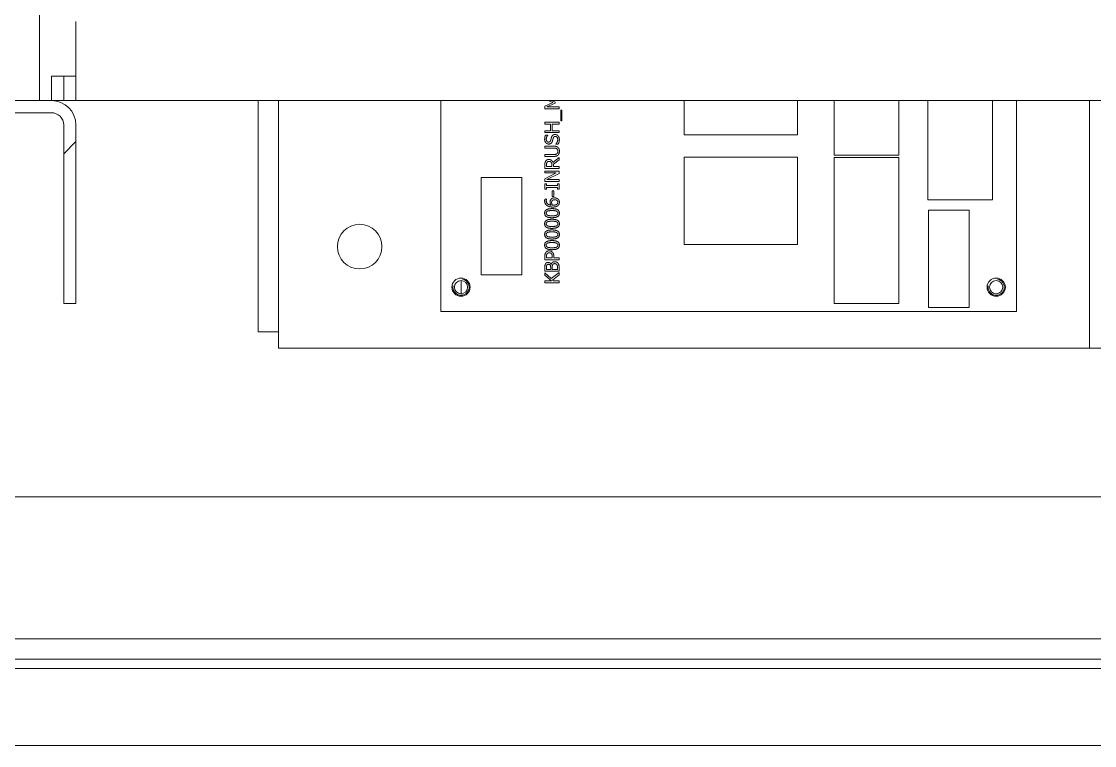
# Model space of a CAD drawing. Header units: millimetres. Extents: x 0 to 5940, y 0 to 4200.
# Drawn here: x 4193.6 to 4458.3, y 2756 to 2934.5 of the extents above; entities that cross this region are included whole.
import ezdxf

# ---------------------------------------------------------------- set-up
doc = ezdxf.new("R2010")
doc.units = ezdxf.units.MM
doc.header["$LTSCALE"] = 10
doc.layers.add('가시적인 것(ISO)', color=3, linetype='Continuous', lineweight=5, true_color=0x00ff00)
doc.layers.add('가시적인 좁은 것(ISO)', color=3, linetype='Continuous', lineweight=5, true_color=0x00ff00)
doc.layers.add('해치(ISO)', color=7, linetype='Continuous', lineweight=5)

msp = doc.modelspace()

# ---------------------------------------------------------------- hatches: boundary and pattern name
at = {"layer": '해치(ISO)'}
h = msp.add_hatch(dxfattribs=at)
h.set_pattern_fill('ANSI31', color=256, scale=254, angle=75.00018, style=0)
h.set_pattern_definition([(120.0002, (0, 0), (-27.49626, -15.87508), [])])
edge = h.paths.add_edge_path()
edge.add_line((4837.737, 3517.714), (4865.237, 3517.714))
edge.add_ellipse((4865.237, 3513.214), major_axis=(0, 4.5), ratio=1, start_angle=270, end_angle=360, ccw=False)
edge.add_line((4869.737, 3513.214), (4869.737, 3485.714))
edge.add_ellipse((4872.737, 3485.714), major_axis=(-3, 0), ratio=1, start_angle=0, end_angle=90)
edge.add_line((4872.737, 3482.714), (4874.737, 3482.714))
edge.add_line((4874.737, 3482.714), (4874.737, 3522.714))
edge.add_line((4874.737, 3522.714), (4834.737, 3522.714))
edge.add_line((4834.737, 3522.714), (4834.737, 3520.714))
edge.add_ellipse((4837.737, 3520.714), major_axis=(-3, 0), ratio=1, start_angle=0, end_angle=90)
edge = h.paths.add_edge_path()
edge.add_line((4079.337, 3482.714), (4081.337, 3482.714))
edge.add_ellipse((4081.337, 3485.714), major_axis=(0, -3), ratio=1, start_angle=0, end_angle=90)
edge.add_line((4084.337, 3485.714), (4084.337, 3513.214))
edge.add_ellipse((4088.837, 3513.214), major_axis=(-4.5, 0), ratio=1, start_angle=270, end_angle=360, ccw=False)
edge.add_line((4088.837, 3517.714), (4116.337, 3517.714))
edge.add_ellipse((4116.337, 3520.714), major_axis=(0, -3), ratio=1, start_angle=0, end_angle=90)
edge.add_line((4119.337, 3520.714), (4119.337, 3522.714))
edge.add_line((4119.337, 3522.714), (4079.337, 3522.714))
edge.add_line((4079.337, 3522.714), (4079.337, 3482.714))
edge = h.paths.add_edge_path()
edge.add_line((4079.337, 2817.314), (4079.337, 2777.314))
edge.add_line((4079.337, 2777.314), (4119.337, 2777.314))
edge.add_line((4119.337, 2777.314), (4119.337, 2779.314))
edge.add_ellipse((4116.337, 2779.314), major_axis=(3, 0), ratio=1, start_angle=0, end_angle=90)
edge.add_line((4116.337, 2782.314), (4088.576, 2782.314))
edge.add_ellipse((4088.576, 2786.814), major_axis=(0, -4.5), ratio=1, start_angle=269.50889, end_angle=360, ccw=False)
edge.add_line((4084.076, 2786.853), (4084.311, 2814.289))
edge.add_ellipse((4081.311, 2814.314), major_axis=(3, -0.026), ratio=1, start_angle=0, end_angle=90.49111)
edge.add_line((4081.311, 2817.314), (4079.337, 2817.314))
edge = h.paths.add_edge_path()
edge.add_line((4869.763, 2814.289), (4869.998, 2786.853))
edge.add_ellipse((4865.499, 2786.814), major_axis=(4.5, 0.039), ratio=1, start_angle=269.50889, end_angle=360, ccw=False)
edge.add_line((4865.499, 2782.314), (4837.737, 2782.314))
edge.add_ellipse((4837.737, 2779.314), major_axis=(0, 3), ratio=1, start_angle=0, end_angle=90)
edge.add_line((4834.737, 2779.314), (4834.737, 2777.314))
edge.add_line((4834.737, 2777.314), (4874.737, 2777.314))
edge.add_line((4874.737, 2777.314), (4874.737, 2817.314))
edge.add_line((4874.737, 2817.314), (4872.763, 2817.314))
edge.add_ellipse((4872.763, 2814.314), major_axis=(0, 3), ratio=1, start_angle=0, end_angle=90.49111)
h = msp.add_hatch(dxfattribs=at)
h.set_pattern_fill('ANSI31', color=256, scale=254, style=0)
h.set_pattern_definition([(45, (0, 0), (-22.45064, 22.45064), [])])
edge = h.paths.add_edge_path()
edge.add_line((4204.037, 2865.014), (4207.037, 2865.014))
edge.add_line((4207.037, 2865.014), (4207.037, 2909.014))
edge.add_ellipse((4201.037, 2909.014), major_axis=(6, 0), ratio=1, start_angle=0, end_angle=90)
edge.add_line((4201.037, 2915.014), (4163.037, 2915.014))
edge.add_ellipse((4163.037, 2909.014), major_axis=(0, 6), ratio=1, start_angle=0, end_angle=90)
edge.add_line((4157.037, 2909.014), (4157.037, 2865.014))
edge.add_line((4157.037, 2865.014), (4160.037, 2865.014))
edge.add_line((4160.037, 2865.014), (4160.037, 2909.014))
edge.add_ellipse((4163.037, 2909.014), major_axis=(-3, 0), ratio=1, start_angle=270, end_angle=360, ccw=False)
edge.add_line((4163.037, 2912.014), (4201.037, 2912.014))
edge.add_ellipse((4201.037, 2909.014), major_axis=(0, 3), ratio=1, start_angle=270, end_angle=360, ccw=False)
edge.add_line((4204.037, 2909.014), (4204.037, 2865.014))
h = msp.add_hatch(dxfattribs=at)
h.set_pattern_fill('ANSI31', color=256, scale=254, angle=-14.99998, style=0)
h.set_pattern_definition([(30, (0, 0), (-15.87501, 27.4963), [])])
edge = h.paths.add_edge_path()
edge.add_line((4796.687, 2775.014), (4796.687, 2767.014))
edge.add_ellipse((4799.687, 2767.014), major_axis=(-3, 0), ratio=1, start_angle=0, end_angle=90)
edge.add_line((4799.687, 2764.014), (4798.187, 2764.014))
edge.add_ellipse((4798.187, 2760.014), major_axis=(0, 4), ratio=1, start_angle=0, end_angle=180)
edge.add_line((4798.187, 2756.014), (4804.187, 2756.014))
edge.add_ellipse((4804.187, 2760.014), major_axis=(0, -4), ratio=1, start_angle=0, end_angle=177.8509)
edge.add_ellipse((4804.187, 2760.014), major_axis=(0.15, 3.997), ratio=1, start_angle=0, end_angle=2.1491)
edge.add_line((4804.187, 2764.014), (4802.687, 2764.014))
edge.add_ellipse((4802.687, 2767.014), major_axis=(0, -3), ratio=1, start_angle=0, end_angle=33.36701)
edge.add_ellipse((4802.687, 2767.014), major_axis=(1.65, -2.505), ratio=1, start_angle=0, end_angle=56.63299)
edge.add_line((4805.687, 2767.014), (4805.687, 2775.014))
edge.add_line((4805.687, 2775.014), (4804.337, 2775.014))
edge.add_line((4804.337, 2775.014), (4803.687, 2775.014))
edge.add_line((4803.687, 2775.014), (4803.687, 2767.014))
edge.add_ellipse((4802.687, 2767.014), major_axis=(1, 0), ratio=1, start_angle=270, end_angle=360, ccw=False)
edge.add_line((4802.687, 2766.014), (4802.037, 2766.014))
edge.add_line((4802.037, 2766.014), (4799.687, 2766.014))
edge.add_ellipse((4799.687, 2767.014), major_axis=(0, -1), ratio=1, start_angle=270, end_angle=360, ccw=False)
edge.add_line((4798.687, 2767.014), (4798.687, 2775.014))
edge.add_line((4798.687, 2775.014), (4796.687, 2775.014))
edge = h.paths.add_edge_path(flags=0)
edge.add_ellipse((4798.187, 2760.014), major_axis=(0, -3), ratio=1, start_angle=180, end_angle=360)
edge.add_line((4798.187, 2757.014), (4804.187, 2757.014))
edge.add_ellipse((4804.187, 2760.014), major_axis=(0.15, 2.996), ratio=1, start_angle=182.86598, end_angle=360)
edge.add_ellipse((4804.187, 2760.014), major_axis=(0, 3), ratio=1, start_angle=357.13402, end_angle=360)
edge.add_line((4804.187, 2763.014), (4802.037, 2763.014))
edge.add_line((4802.037, 2763.014), (4798.187, 2763.014))
edge = h.paths.add_edge_path()
edge.add_line((4151.887, 2764.014), (4150.387, 2764.014))
edge.add_ellipse((4150.387, 2767.014), major_axis=(0, -3), ratio=1, start_angle=0, end_angle=33.36701)
edge.add_ellipse((4150.387, 2767.014), major_axis=(1.65, -2.505), ratio=1, start_angle=0, end_angle=56.63299)
edge.add_line((4153.387, 2767.014), (4153.387, 2775.014))
edge.add_line((4153.387, 2775.014), (4152.037, 2775.014))
edge.add_line((4152.037, 2775.014), (4151.387, 2775.014))
edge.add_line((4151.387, 2775.014), (4151.387, 2767.014))
edge.add_ellipse((4150.387, 2767.014), major_axis=(1, 0), ratio=1, start_angle=270, end_angle=360, ccw=False)
edge.add_line((4150.387, 2766.014), (4149.737, 2766.014))
edge.add_line((4149.737, 2766.014), (4147.387, 2766.014))
edge.add_ellipse((4147.387, 2767.014), major_axis=(0, -1), ratio=1, start_angle=270, end_angle=360, ccw=False)
edge.add_line((4146.387, 2767.014), (4146.387, 2775.014))
edge.add_line((4146.387, 2775.014), (4144.387, 2775.014))
edge.add_line((4144.387, 2775.014), (4144.387, 2767.014))
edge.add_ellipse((4147.387, 2767.014), major_axis=(-3, 0), ratio=1, start_angle=0, end_angle=90)
edge.add_line((4147.387, 2764.014), (4145.887, 2764.014))
edge.add_ellipse((4145.887, 2760.014), major_axis=(0, 4), ratio=1, start_angle=0, end_angle=180)
edge.add_line((4145.887, 2756.014), (4151.887, 2756.014))
edge.add_ellipse((4151.887, 2760.014), major_axis=(0, -4), ratio=1, start_angle=0, end_angle=177.8509)
edge.add_ellipse((4151.887, 2760.014), major_axis=(0.15, 3.997), ratio=1, start_angle=0, end_angle=2.1491)
edge = h.paths.add_edge_path(flags=0)
edge.add_line((4145.887, 2763.014), (4149.737, 2763.014))
edge.add_line((4149.737, 2763.014), (4151.887, 2763.014))
edge.add_ellipse((4151.887, 2760.014), major_axis=(0, 3), ratio=1, start_angle=357.13402, end_angle=360, ccw=False)
edge.add_ellipse((4151.887, 2760.014), major_axis=(0.15, 2.996), ratio=1, start_angle=182.86598, end_angle=360, ccw=False)
edge.add_line((4151.887, 2757.014), (4145.887, 2757.014))
edge.add_ellipse((4145.887, 2760.014), major_axis=(0, -3), ratio=1, start_angle=180, end_angle=360, ccw=False)

# ---------------------------------------------------------------- linework, layer by layer
at = {"layer": '가시적인 것(ISO)'}
for p, q in [((4198.037, 3433.264), (4198.037, 2915.014)), ((4207.037, 2934.514), (4207.037, 2921.014)), ((4201.037, 2915.014), (4201.037, 2921.014)), ((4207.037, 2921.014), (4201.037, 2921.014)), ((4204.037, 2915.014), (4204.037, 2921.014)), ((4207.037, 2921.014), (4207.037, 2915.014)), ((4201.037, 2915.014), (4163.037, 2915.014)), ((4204.037, 2915.014), (4201.037, 2915.014)), ((4207.037, 2915.014), (4204.037, 2915.014)), ((4707.037, 2915.014), (4207.037, 2915.014)), ((4252.037, 2915.014), (4252.037, 2858.014)), ((4257.037, 2915.014), (4257.037, 2854.014)), ((4297.037, 2915.014), (4297.037, 2863.014)), ((4322.727, 2913.639), (4324.676, 2914.512)), ((4325.263, 2914.342), (4323.212, 2913.437)), ((4324.676, 2914.512), (4323.518, 2915.014)), ((4324.39, 2915.014), (4325.263, 2914.626)), ((4325.263, 2914.626), (4325.263, 2914.342)), ((4357.037, 2915.014), (4357.037, 2906.564)), ((4385.037, 2906.564), (4385.037, 2915.014)), ((4394.037, 2915.014), (4394.037, 2901.514)), ((4410.037, 2901.514), (4410.037, 2915.014)), ((4417.137, 2915.014), (4417.137, 2890.514)), ((4433.137, 2890.514), (4433.137, 2915.014)), ((4439.037, 2863.014), (4439.037, 2915.014)), ((4457.037, 2854.014), (4457.037, 2915.014)), ((4163.037, 2912.014), (4201.037, 2912.014)), ((4322.727, 2913.003), (4322.727, 2913.639)), ((4326.227, 2913.003), (4322.727, 2913.003)), ((4323.212, 2913.437), (4326.227, 2913.437)), ((4326.227, 2913.437), (4326.227, 2913.003)), ((4326.627, 2909.985), (4326.627, 2912.686)), ((4326.627, 2912.686), (4326.931, 2912.686)), ((4326.931, 2912.686), (4326.931, 2909.985)), ((4204.037, 2909.014), (4204.037, 2865.014)), ((4207.037, 2865.014), (4207.037, 2909.014)), ((4322.727, 2909.668), (4326.227, 2909.668)), ((4322.727, 2909.203), (4322.727, 2909.668)), ((4324.1, 2909.203), (4322.727, 2909.203)), ((4324.1, 2907.592), (4324.1, 2909.203)), ((4326.227, 2909.203), (4324.514, 2909.203)), ((4324.514, 2909.203), (4324.514, 2907.592)), ((4326.227, 2909.668), (4326.227, 2909.203)), ((4326.931, 2909.985), (4326.627, 2909.985)), ((4322.727, 2907.592), (4324.1, 2907.592)), ((4322.727, 2907.126), (4322.727, 2907.592)), ((4326.227, 2907.126), (4322.727, 2907.126)), ((4322.892, 2906.517), (4323.448, 2906.517)), ((4323.448, 2906.517), (4323.448, 2906.483)), ((4324.514, 2907.592), (4326.227, 2907.592)), ((4326.227, 2907.592), (4326.227, 2907.126)), ((4357.037, 2906.564), (4385.037, 2906.564)), ((4322.727, 2903.78), (4324.911, 2903.78)), ((4322.727, 2903.315), (4322.727, 2903.78)), ((4325.433, 2904.273), (4325.433, 2904.307)), ((4326.017, 2904.273), (4325.433, 2904.273)), ((4324.923, 2903.315), (4322.727, 2903.315)), ((4322.727, 2901.247), (4322.727, 2901.712)), ((4322.727, 2901.712), (4324.911, 2901.712)), ((4324.911, 2901.247), (4322.727, 2901.247)), ((4324.704, 2899.766), (4326.227, 2901.011)), ((4326.227, 2901.011), (4326.227, 2900.407)), ((4385.037, 2901.064), (4357.037, 2901.064)), ((4357.037, 2901.064), (4357.037, 2879.564)), ((4385.037, 2879.564), (4385.037, 2901.064)), ((4394.037, 2901.514), (4410.037, 2901.514)), ((4410.037, 2901.014), (4394.037, 2901.014)), ((4394.037, 2901.014), (4394.037, 2865.014)), ((4410.037, 2865.014), (4410.037, 2901.014)), ((4322.727, 2898.303), (4322.727, 2899.205)), ((4326.227, 2898.303), (4322.727, 2898.303)), ((4323.13, 2899.23), (4323.13, 2898.768)), ((4323.13, 2898.768), (4324.446, 2898.768)), ((4324.446, 2898.768), (4324.446, 2899.176)), ((4326.227, 2900.407), (4324.835, 2899.301)), ((4324.835, 2899.301), (4324.835, 2898.768)), ((4324.835, 2898.768), (4326.227, 2898.768)), ((4326.227, 2898.768), (4326.227, 2898.303)), ((4317.037, 2896.014), (4307.037, 2896.014)), ((4307.037, 2896.014), (4307.037, 2872.014)), ((4317.037, 2872.014), (4317.037, 2896.014)), ((4322.727, 2897.16), (4322.727, 2897.594)), ((4322.727, 2897.594), (4326.227, 2897.594)), ((4322.727, 2895.75), (4325.498, 2897.16)), ((4325.498, 2897.16), (4322.727, 2897.16)), ((4322.727, 2895.089), (4322.727, 2895.75)), ((4326.227, 2897.072), (4323.21, 2895.523)), ((4323.21, 2895.523), (4326.227, 2895.523)), ((4326.227, 2897.594), (4326.227, 2897.072)), ((4326.227, 2895.523), (4326.227, 2895.089)), ((4326.227, 2895.089), (4322.727, 2895.089)), ((4322.727, 2894.513), (4323.085, 2894.513)), ((4322.727, 2893.158), (4322.727, 2894.513)), ((4323.085, 2893.158), (4322.727, 2893.158)), ((4323.085, 2894.513), (4323.085, 2894.068)), ((4323.085, 2894.068), (4325.87, 2894.068)), ((4325.87, 2893.603), (4323.085, 2893.603)), ((4323.085, 2893.603), (4323.085, 2893.158)), ((4325.87, 2894.513), (4326.227, 2894.513)), ((4325.87, 2894.068), (4325.87, 2894.513)), ((4325.87, 2893.158), (4325.87, 2893.603)), ((4326.227, 2893.158), (4325.87, 2893.158)), ((4326.227, 2894.513), (4326.227, 2893.158)), ((4322.71, 2890.73), (4323.161, 2890.73)), ((4323.161, 2890.73), (4323.161, 2890.71)), ((4324.483, 2891.405), (4324.483, 2892.729)), ((4324.483, 2892.729), (4324.908, 2892.729)), ((4324.908, 2891.405), (4324.483, 2891.405)), ((4324.908, 2892.729), (4324.908, 2891.405)), ((4417.137, 2890.514), (4433.137, 2890.514)), ((4427.337, 2888.014), (4417.337, 2888.014)), ((4417.337, 2888.014), (4417.337, 2864.014)), ((4427.337, 2864.014), (4427.337, 2888.014)), ((4357.037, 2879.564), (4385.037, 2879.564)), ((4322.727, 2875.76), (4322.727, 2876.639)), ((4326.227, 2875.76), (4322.727, 2875.76)), ((4323.13, 2876.611), (4323.13, 2876.225)), ((4323.13, 2876.225), (4324.526, 2876.225)), ((4324.265, 2874.642), (4324.282, 2874.642)), ((4324.526, 2876.225), (4324.526, 2876.543)), ((4324.923, 2876.619), (4324.923, 2876.225)), ((4324.923, 2876.225), (4326.227, 2876.225)), ((4326.227, 2876.225), (4326.227, 2875.76)), ((4307.037, 2872.014), (4317.037, 2872.014)), ((4322.727, 2872.924), (4322.727, 2873.851)), ((4326.227, 2872.924), (4322.727, 2872.924)), ((4322.727, 2872.56), (4324.29, 2871.111)), ((4322.727, 2871.993), (4322.727, 2872.56)), ((4324.336, 2870.558), (4322.727, 2871.993)), ((4323.124, 2873.834), (4323.124, 2873.389)), ((4323.124, 2873.389), (4324.148, 2873.389)), ((4324.148, 2873.389), (4324.148, 2873.916)), ((4324.29, 2871.111), (4326.227, 2872.646)), ((4324.537, 2873.916), (4324.537, 2873.389)), ((4324.537, 2873.389), (4325.83, 2873.389)), ((4326.227, 2872.041), (4324.599, 2870.762)), ((4325.83, 2873.389), (4325.83, 2873.766)), ((4326.227, 2873.928), (4326.227, 2872.924)), ((4326.227, 2872.646), (4326.227, 2872.041)), ((4302.037, 2867.393), (4302.037, 2870.635)), ((4322.727, 2870.558), (4324.336, 2870.558)), ((4322.727, 2870.093), (4322.727, 2870.558)), ((4326.227, 2870.093), (4322.727, 2870.093)), ((4324.599, 2870.762), (4324.829, 2870.558)), ((4324.829, 2870.558), (4326.227, 2870.558)), ((4326.227, 2870.558), (4326.227, 2870.093)), ((4204.037, 2865.014), (4207.037, 2865.014)), ((4394.037, 2865.014), (4410.037, 2865.014)), ((4417.337, 2864.014), (4427.337, 2864.014)), ((4297.037, 2863.014), (4439.037, 2863.014)), ((4257.037, 2858.014), (4252.037, 2858.014)), ((4257.037, 2854.014), (4457.037, 2854.014)), ((4457.037, 2854.014), (4463.037, 2854.014)), ((4834.737, 2817.314), (4119.337, 2817.314)), ((4837.737, 2782.314), (4116.337, 2782.314)), ((4802.037, 2777.314), (4152.037, 2777.314)), ((4796.687, 2775.014), (4153.387, 2775.014)), ((4798.187, 2756.014), (4151.887, 2756.014))]:
    msp.add_line(p, q, dxfattribs=at)
for centre, radius in [((4277.037, 2879.014), 5.5), ((4302.037, 2869.014), 2.25), ((4302.037, 2869.014), 1.621), ((4434.037, 2869.014), 2.25), ((4434.037, 2869.014), 1.621)]:
    msp.add_circle(centre, radius, dxfattribs=at)
for radius in [6, 3]:
    msp.add_arc((4201.037, 2909.014), radius, 0, 90, dxfattribs=at)
for points in [[(4322.665, 2905.476), (4322.665, 2905.771), (4322.781, 2906.293), (4322.892, 2906.517)], [(4323.448, 2906.483), (4323.295, 2906.315), (4323.068, 2905.793), (4323.068, 2905.507)], [(4324.347, 2905.958), (4324.457, 2906.318), (4324.903, 2906.653), (4325.229, 2906.653)], [(4325.303, 2906.168), (4325.093, 2906.168), (4324.832, 2905.961), (4324.767, 2905.737)], [(4325.229, 2906.653), (4325.436, 2906.653), (4325.833, 2906.485), (4325.972, 2906.335)], [(4325.887, 2905.388), (4325.887, 2905.774), (4325.566, 2906.168), (4325.303, 2906.168)], [(4325.972, 2906.335), (4326.125, 2906.168), (4326.29, 2905.742), (4326.29, 2905.422)], [(4323.666, 2904.299), (4323.241, 2904.299), (4322.665, 2904.962), (4322.665, 2905.476)], [(4323.068, 2905.507), (4323.068, 2905.184), (4323.371, 2904.784), (4323.618, 2904.784)], [(4323.618, 2904.784), (4323.839, 2904.784), (4324.103, 2905.019), (4324.163, 2905.24)], [(4324.299, 2904.526), (4324.182, 2904.418), (4323.87, 2904.299), (4323.666, 2904.299)], [(4324.163, 2905.24), (4324.202, 2905.388), (4324.304, 2905.816), (4324.347, 2905.958)], [(4324.608, 2905.104), (4324.56, 2904.923), (4324.415, 2904.636), (4324.299, 2904.526)], [(4324.767, 2905.737), (4324.721, 2905.575), (4324.659, 2905.306), (4324.608, 2905.104)], [(4324.911, 2903.78), (4325.277, 2903.78), (4325.799, 2903.632), (4325.978, 2903.445)], [(4325.433, 2904.307), (4325.649, 2904.537), (4325.887, 2905.118), (4325.887, 2905.388)], [(4325.978, 2903.445), (4326.142, 2903.278), (4326.301, 2902.835), (4326.301, 2902.512)], [(4326.29, 2905.422), (4326.29, 2905.042), (4326.131, 2904.509), (4326.017, 2904.273)], [(4324.911, 2901.712), (4325.155, 2901.712), (4325.484, 2901.774), (4325.618, 2901.862)], [(4325.978, 2901.582), (4325.796, 2901.397), (4325.286, 2901.247), (4324.911, 2901.247)], [(4325.618, 2903.164), (4325.484, 2903.252), (4325.158, 2903.315), (4324.923, 2903.315)], [(4325.904, 2902.512), (4325.904, 2902.73), (4325.759, 2903.071), (4325.618, 2903.164)], [(4325.618, 2901.862), (4325.759, 2901.956), (4325.904, 2902.279), (4325.904, 2902.512)], [(4326.301, 2902.512), (4326.301, 2902.203), (4326.139, 2901.743), (4325.978, 2901.582)], [(4322.727, 2899.205), (4322.727, 2899.505), (4322.793, 2899.911), (4322.912, 2900.095)], [(4322.912, 2900.095), (4323.031, 2900.28), (4323.402, 2900.492), (4323.678, 2900.492)], [(4323.249, 2899.786), (4323.184, 2899.687), (4323.13, 2899.423), (4323.13, 2899.23)], [(4323.714, 2900.007), (4323.561, 2900.007), (4323.326, 2899.9), (4323.249, 2899.786)], [(4323.678, 2900.492), (4324.06, 2900.492), (4324.579, 2900.101), (4324.704, 2899.766)], [(4324.265, 2899.809), (4324.168, 2899.911), (4323.896, 2900.007), (4323.714, 2900.007)], [(4324.446, 2899.176), (4324.446, 2899.378), (4324.375, 2899.698), (4324.265, 2899.809)], [(4322.662, 2890.333), (4322.662, 2890.449), (4322.685, 2890.653), (4322.71, 2890.73)], [(4323.227, 2889.147), (4322.96, 2889.337), (4322.662, 2889.938), (4322.662, 2890.333)], [(4323.161, 2890.71), (4323.127, 2890.645), (4323.068, 2890.406), (4323.068, 2890.27)], [(4323.068, 2890.27), (4323.068, 2889.834), (4323.658, 2889.297), (4324.236, 2889.246)], [(4323.992, 2889.975), (4323.992, 2890.18), (4324.075, 2890.486), (4324.199, 2890.653)], [(4324.199, 2890.653), (4324.344, 2890.846), (4324.792, 2891.033), (4325.093, 2891.033)], [(4324.503, 2890.319), (4324.429, 2890.225), (4324.381, 2889.992), (4324.381, 2889.87)], [(4325.113, 2890.557), (4324.897, 2890.557), (4324.605, 2890.443), (4324.503, 2890.319)], [(4325.093, 2891.033), (4325.362, 2891.033), (4325.819, 2890.855), (4325.972, 2890.704)], [(4325.918, 2889.924), (4325.918, 2890.208), (4325.515, 2890.557), (4325.113, 2890.557)], [(4325.972, 2890.704), (4326.134, 2890.548), (4326.301, 2890.157), (4326.301, 2889.921)], [(4322.656, 2887.255), (4322.656, 2887.831), (4323.564, 2888.373), (4324.477, 2888.373)], [(4323.408, 2887.769), (4323.229, 2887.698), (4323.045, 2887.451), (4323.045, 2887.255)], [(4324.69, 2888.764), (4324.233, 2888.764), (4323.499, 2888.951), (4323.227, 2889.147)], [(4324.477, 2887.896), (4324.117, 2887.896), (4323.587, 2887.84), (4323.408, 2887.769)], [(4324.236, 2889.246), (4324.12, 2889.414), (4323.992, 2889.765), (4323.992, 2889.975)], [(4324.381, 2889.87), (4324.381, 2889.706), (4324.48, 2889.397), (4324.574, 2889.246)], [(4324.477, 2888.373), (4325.419, 2888.373), (4326.301, 2887.825), (4326.301, 2887.255)], [(4325.544, 2887.772), (4325.371, 2887.84), (4324.838, 2887.896), (4324.477, 2887.896)], [(4324.574, 2889.246), (4324.625, 2889.244), (4324.721, 2889.238), (4324.795, 2889.238)], [(4325.983, 2889.15), (4325.793, 2888.968), (4325.155, 2888.764), (4324.69, 2888.764)], [(4324.795, 2889.238), (4325.158, 2889.238), (4325.603, 2889.38), (4325.72, 2889.488)], [(4325.913, 2887.255), (4325.913, 2887.448), (4325.728, 2887.701), (4325.544, 2887.772)], [(4325.72, 2889.488), (4325.83, 2889.587), (4325.918, 2889.802), (4325.918, 2889.924)], [(4326.301, 2889.921), (4326.301, 2889.686), (4326.142, 2889.297), (4325.983, 2889.15)], [(4324.48, 2886.135), (4323.533, 2886.135), (4322.656, 2886.682), (4322.656, 2887.255)], [(4322.656, 2884.629), (4322.656, 2885.205), (4323.564, 2885.746), (4324.477, 2885.746)], [(4323.045, 2887.255), (4323.045, 2887.06), (4323.229, 2886.807), (4323.414, 2886.733)], [(4323.408, 2885.142), (4323.229, 2885.071), (4323.045, 2884.825), (4323.045, 2884.629)], [(4324.477, 2885.27), (4324.117, 2885.27), (4323.587, 2885.213), (4323.408, 2885.142)], [(4323.414, 2886.733), (4323.592, 2886.663), (4324.137, 2886.612), (4324.48, 2886.612)], [(4324.477, 2885.746), (4325.419, 2885.746), (4326.301, 2885.199), (4326.301, 2884.629)], [(4325.544, 2885.145), (4325.371, 2885.213), (4324.838, 2885.27), (4324.477, 2885.27)], [(4326.301, 2887.255), (4326.301, 2886.677), (4325.402, 2886.135), (4324.48, 2886.135)], [(4324.48, 2886.612), (4324.849, 2886.612), (4325.342, 2886.657), (4325.535, 2886.731)], [(4325.535, 2886.731), (4325.717, 2886.799), (4325.913, 2887.051), (4325.913, 2887.255)], [(4325.913, 2884.629), (4325.913, 2884.822), (4325.728, 2885.074), (4325.544, 2885.145)], [(4324.48, 2883.509), (4323.533, 2883.509), (4322.656, 2884.056), (4322.656, 2884.629)], [(4322.656, 2882.003), (4322.656, 2882.578), (4323.564, 2883.12), (4324.477, 2883.12)], [(4323.045, 2884.629), (4323.045, 2884.433), (4323.229, 2884.181), (4323.414, 2884.107)], [(4323.408, 2882.516), (4323.229, 2882.445), (4323.045, 2882.198), (4323.045, 2882.003)], [(4324.477, 2882.644), (4324.117, 2882.644), (4323.587, 2882.587), (4323.408, 2882.516)], [(4323.414, 2884.107), (4323.592, 2884.036), (4324.137, 2883.985), (4324.48, 2883.985)], [(4324.477, 2883.12), (4325.419, 2883.12), (4326.301, 2882.573), (4326.301, 2882.003)], [(4325.544, 2882.519), (4325.371, 2882.587), (4324.838, 2882.644), (4324.477, 2882.644)], [(4326.301, 2884.629), (4326.301, 2884.05), (4325.402, 2883.509), (4324.48, 2883.509)], [(4324.48, 2883.985), (4324.849, 2883.985), (4325.342, 2884.03), (4325.535, 2884.104)], [(4325.535, 2884.104), (4325.717, 2884.172), (4325.913, 2884.425), (4325.913, 2884.629)], [(4325.913, 2882.003), (4325.913, 2882.195), (4325.728, 2882.448), (4325.544, 2882.519)], [(4324.48, 2880.882), (4323.533, 2880.882), (4322.656, 2881.43), (4322.656, 2882.003)], [(4322.656, 2879.376), (4322.656, 2879.952), (4323.564, 2880.494), (4324.477, 2880.494)], [(4323.045, 2882.003), (4323.045, 2881.807), (4323.229, 2881.554), (4323.414, 2881.481)], [(4323.408, 2879.889), (4323.229, 2879.819), (4323.045, 2879.572), (4323.045, 2879.376)], [(4324.477, 2880.017), (4324.117, 2880.017), (4323.587, 2879.96), (4323.408, 2879.889)], [(4323.414, 2881.481), (4323.592, 2881.41), (4324.137, 2881.359), (4324.48, 2881.359)], [(4324.477, 2880.494), (4325.419, 2880.494), (4326.301, 2879.946), (4326.301, 2879.376)], [(4325.544, 2879.892), (4325.371, 2879.96), (4324.838, 2880.017), (4324.477, 2880.017)], [(4326.301, 2882.003), (4326.301, 2881.424), (4325.402, 2880.882), (4324.48, 2880.882)], [(4324.48, 2881.359), (4324.849, 2881.359), (4325.342, 2881.404), (4325.535, 2881.478)], [(4325.535, 2881.478), (4325.717, 2881.546), (4325.913, 2881.798), (4325.913, 2882.003)], [(4325.913, 2879.376), (4325.913, 2879.569), (4325.728, 2879.821), (4325.544, 2879.892)], [(4324.48, 2878.256), (4323.533, 2878.256), (4322.656, 2878.803), (4322.656, 2879.376)], [(4322.727, 2876.639), (4322.727, 2876.951), (4322.829, 2877.388), (4322.946, 2877.555)], [(4322.946, 2877.555), (4323.079, 2877.751), (4323.49, 2877.972), (4323.782, 2877.972)], [(4323.045, 2879.376), (4323.045, 2879.18), (4323.229, 2878.928), (4323.414, 2878.854)], [(4323.263, 2877.235), (4323.19, 2877.124), (4323.13, 2876.829), (4323.13, 2876.611)], [(4323.797, 2877.487), (4323.615, 2877.487), (4323.349, 2877.362), (4323.263, 2877.235)], [(4323.414, 2878.854), (4323.592, 2878.783), (4324.137, 2878.732), (4324.48, 2878.732)], [(4323.782, 2877.972), (4324.009, 2877.972), (4324.418, 2877.81), (4324.56, 2877.666)], [(4324.316, 2877.289), (4324.211, 2877.394), (4323.964, 2877.487), (4323.797, 2877.487)], [(4324.526, 2876.543), (4324.526, 2876.826), (4324.435, 2877.175), (4324.316, 2877.289)], [(4326.301, 2879.376), (4326.301, 2878.797), (4325.402, 2878.256), (4324.48, 2878.256)], [(4324.48, 2878.732), (4324.849, 2878.732), (4325.342, 2878.778), (4325.535, 2878.851)], [(4324.56, 2877.666), (4324.738, 2877.484), (4324.923, 2876.994), (4324.923, 2876.619)], [(4325.535, 2878.851), (4325.717, 2878.919), (4325.913, 2879.172), (4325.913, 2879.376)], [(4322.727, 2873.851), (4322.727, 2874.225), (4322.776, 2874.6), (4322.869, 2874.77)], [(4322.869, 2874.77), (4322.968, 2874.96), (4323.295, 2875.133), (4323.516, 2875.133)], [(4323.215, 2874.469), (4323.153, 2874.356), (4323.124, 2874.081), (4323.124, 2873.834)], [(4323.581, 2874.648), (4323.456, 2874.648), (4323.269, 2874.563), (4323.215, 2874.469)], [(4323.516, 2875.133), (4323.763, 2875.133), (4324.154, 2874.872), (4324.265, 2874.642)], [(4324.032, 2874.452), (4323.964, 2874.56), (4323.746, 2874.648), (4323.581, 2874.648)], [(4324.148, 2873.916), (4324.148, 2874.135), (4324.103, 2874.342), (4324.032, 2874.452)], [(4324.282, 2874.642), (4324.367, 2874.954), (4324.818, 2875.297), (4325.152, 2875.297)], [(4324.628, 2874.529), (4324.571, 2874.418), (4324.537, 2874.157), (4324.537, 2873.916)], [(4325.172, 2874.812), (4324.974, 2874.812), (4324.718, 2874.699), (4324.628, 2874.529)], [(4325.152, 2875.297), (4325.413, 2875.297), (4325.813, 2875.099), (4325.944, 2874.934)], [(4325.683, 2874.56), (4325.589, 2874.691), (4325.357, 2874.812), (4325.172, 2874.812)], [(4325.83, 2873.766), (4325.83, 2874.072), (4325.774, 2874.424), (4325.683, 2874.56)], [(4325.944, 2874.934), (4326.097, 2874.736), (4326.227, 2874.285), (4326.227, 2873.928)]]:
    msp.add_open_spline(points, degree=2, dxfattribs=at)
at = {"layer": '가시적인 좁은 것(ISO)'}
for centre in [(4302.037, 2869.014), (4434.037, 2869.014)]:
    msp.add_arc(centre, 2, 170, 80, dxfattribs=at)

doc.saveas('drawing.dxf')
